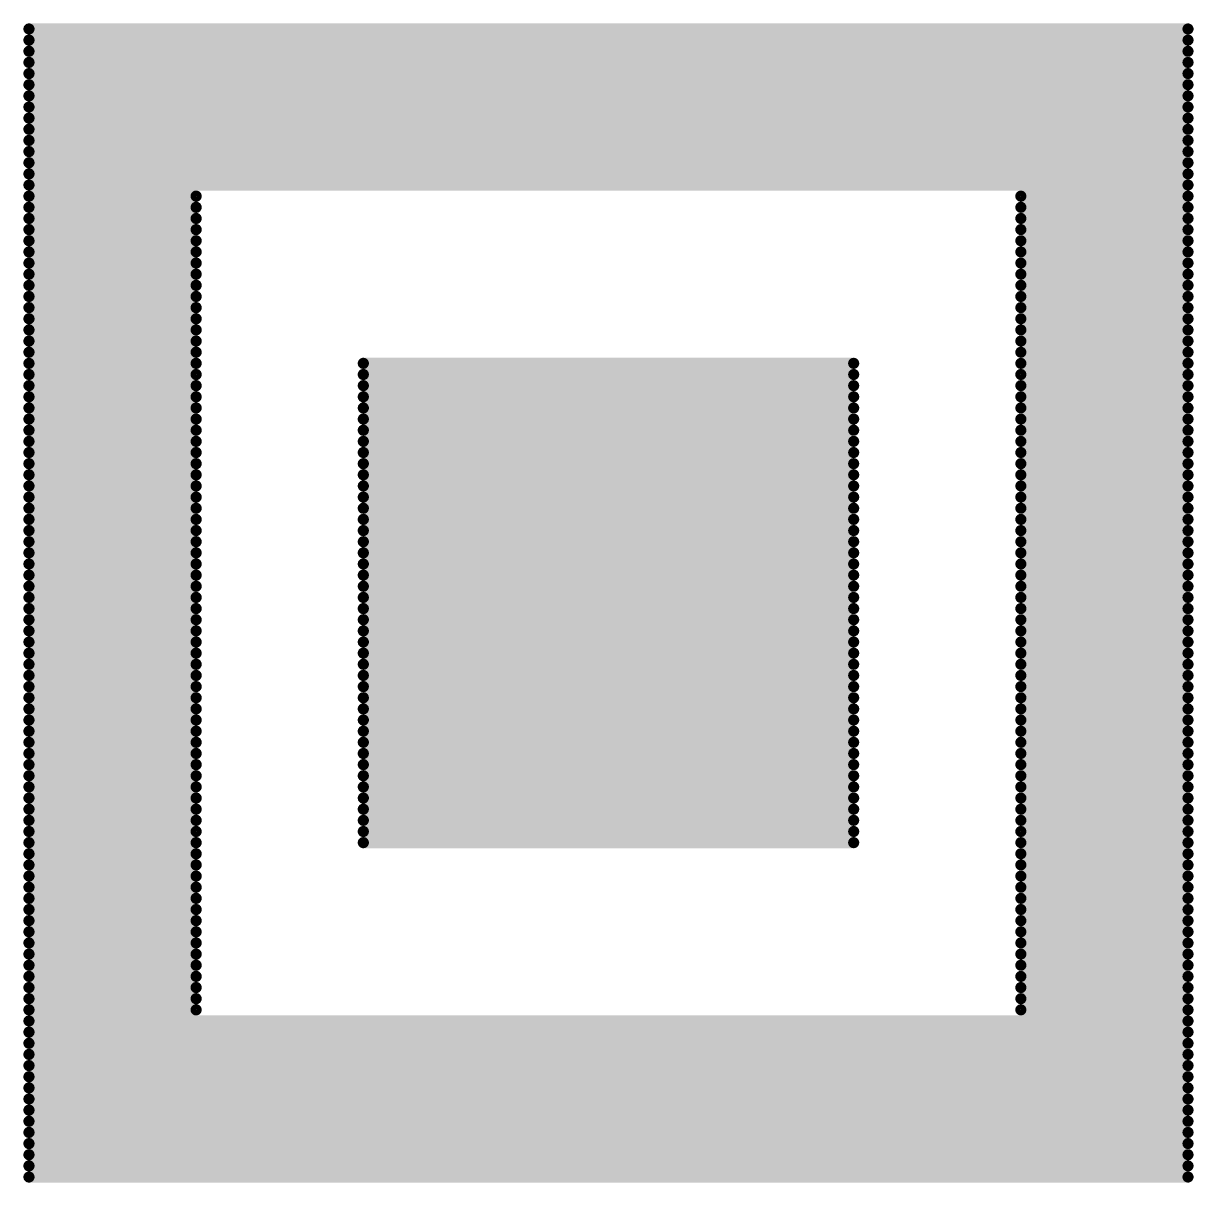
# Model space of a CAD drawing. Header units: millimetres. Extents: x 56 to 179, y 42 to 122.
# Drawn here: x 69.355 to 72.022, y 61.227 to 63.868 of the extents above; entities that cross this region are included whole.
import ezdxf

# ---------------------------------------------------------------- set-up
doc = ezdxf.new("R2010")
doc.units = ezdxf.units.MM
doc.layers.add('TopOverlay', color=2, linetype='Continuous')

msp = doc.modelspace()

# ---------------------------------------------------------------- linework, layer by layer
at = {"layer": 'TopOverlay', "const_width": 0.0254}
for points in [[(69.3674, 63.8556), (72.009, 63.8556)], [(69.3674, 63.8302), (72.009, 63.8302)], [(69.3674, 63.8048), (72.009, 63.8048)], [(69.3674, 63.7794), (72.009, 63.7794)], [(69.3674, 63.754), (72.009, 63.754)], [(69.3674, 63.7286), (72.009, 63.7286)], [(69.3674, 63.7032), (72.009, 63.7032)], [(69.3674, 63.6778), (72.009, 63.6778)], [(69.3674, 63.6524), (72.009, 63.6524)], [(69.3674, 63.627), (72.009, 63.627)], [(69.3674, 63.6016), (72.009, 63.6016)], [(69.3674, 63.5762), (72.009, 63.5762)], [(69.3674, 63.5508), (72.009, 63.5508)], [(69.3674, 63.5254), (72.009, 63.5254)], [(69.3674, 63.5), (72.009, 63.5)], [(69.3674, 63.4746), (69.7484, 63.4746)], [(71.628, 63.4746), (72.009, 63.4746)], [(69.3674, 63.4492), (69.7484, 63.4492)], [(71.628, 63.4492), (72.009, 63.4492)], [(69.3674, 63.4238), (69.7484, 63.4238)], [(71.628, 63.4238), (72.009, 63.4238)], [(69.3674, 63.3984), (69.7484, 63.3984)], [(71.628, 63.3984), (72.009, 63.3984)], [(69.3674, 63.373), (69.7484, 63.373)], [(71.628, 63.373), (72.009, 63.373)], [(69.3674, 63.3476), (69.7484, 63.3476)], [(71.628, 63.3476), (72.009, 63.3476)], [(69.3674, 63.3222), (69.7484, 63.3222)], [(71.628, 63.3222), (72.009, 63.3222)], [(69.3674, 63.2968), (69.7484, 63.2968)], [(71.628, 63.2968), (72.009, 63.2968)], [(69.3674, 63.2714), (69.7484, 63.2714)], [(71.628, 63.2714), (72.009, 63.2714)], [(69.3674, 63.246), (69.7484, 63.246)], [(71.628, 63.246), (72.009, 63.246)], [(69.3674, 63.2206), (69.7484, 63.2206)], [(71.628, 63.2206), (72.009, 63.2206)], [(69.3674, 63.1952), (69.7484, 63.1952)], [(69.3674, 63.1698), (69.7484, 63.1698)], [(71.628, 63.1952), (72.009, 63.1952)], [(71.628, 63.1698), (72.009, 63.1698)], [(69.3674, 63.1444), (69.7484, 63.1444)], [(71.628, 63.1444), (72.009, 63.1444)], [(69.3674, 63.119), (69.7484, 63.119)], [(71.628, 63.119), (72.009, 63.119)], [(69.3674, 63.0936), (69.7484, 63.0936)], [(70.1294, 63.0936), (71.247, 63.0936)], [(71.628, 63.0936), (72.009, 63.0936)], [(69.3674, 63.0682), (69.7484, 63.0682)], [(70.1294, 63.0682), (71.247, 63.0682)], [(71.628, 63.0682), (72.009, 63.0682)], [(69.3674, 63.0428), (69.7484, 63.0428)], [(70.1294, 63.0428), (71.247, 63.0428)], [(71.628, 63.0428), (72.009, 63.0428)], [(69.3674, 63.0174), (69.7484, 63.0174)], [(70.1294, 63.0174), (71.247, 63.0174)], [(71.628, 63.0174), (72.009, 63.0174)], [(69.3674, 62.992), (69.7484, 62.992)], [(70.1294, 62.992), (71.247, 62.992)], [(71.628, 62.992), (72.009, 62.992)], [(69.3674, 62.9666), (69.7484, 62.9666)], [(70.1294, 62.9666), (71.247, 62.9666)], [(71.628, 62.9666), (72.009, 62.9666)], [(69.3674, 62.9412), (69.7484, 62.9412)], [(70.1294, 62.9412), (71.247, 62.9412)], [(71.628, 62.9412), (72.009, 62.9412)], [(69.3674, 62.9158), (69.7484, 62.9158)], [(70.1294, 62.9158), (71.247, 62.9158)], [(71.628, 62.9158), (72.009, 62.9158)], [(69.3674, 62.8904), (69.7484, 62.8904)], [(70.1294, 62.8904), (71.247, 62.8904)], [(71.628, 62.8904), (72.009, 62.8904)], [(69.3674, 62.865), (69.7484, 62.865)], [(70.1294, 62.865), (71.247, 62.865)], [(71.628, 62.865), (72.009, 62.865)], [(69.3674, 62.8396), (69.7484, 62.8396)], [(70.1294, 62.8396), (71.247, 62.8396)], [(71.628, 62.8396), (72.009, 62.8396)], [(69.3674, 62.8142), (69.7484, 62.8142)], [(70.1294, 62.8142), (71.247, 62.8142)], [(71.628, 62.8142), (72.009, 62.8142)], [(69.3674, 62.7888), (69.7484, 62.7888)], [(70.1294, 62.7888), (71.247, 62.7888)], [(71.628, 62.7888), (72.009, 62.7888)], [(69.3674, 62.7634), (69.7484, 62.7634)], [(70.1294, 62.7634), (71.247, 62.7634)], [(71.628, 62.7634), (72.009, 62.7634)], [(69.3674, 62.738), (69.7484, 62.738)], [(70.1294, 62.738), (71.247, 62.738)], [(71.628, 62.738), (72.009, 62.738)], [(69.3674, 62.7126), (69.7484, 62.7126)], [(70.1294, 62.7126), (71.247, 62.7126)], [(71.628, 62.7126), (72.009, 62.7126)], [(69.3674, 62.6872), (69.7484, 62.6872)], [(70.1294, 62.6872), (71.247, 62.6872)], [(71.628, 62.6872), (72.009, 62.6872)], [(69.3674, 62.6618), (69.7484, 62.6618)], [(69.3674, 62.6364), (69.7484, 62.6364)], [(70.1294, 62.6618), (71.247, 62.6618)], [(70.1294, 62.6364), (71.247, 62.6364)], [(71.628, 62.6618), (72.009, 62.6618)], [(71.628, 62.6364), (72.009, 62.6364)], [(69.3674, 62.611), (69.7484, 62.611)], [(70.1294, 62.611), (71.247, 62.611)], [(71.628, 62.611), (72.009, 62.611)], [(69.3674, 62.5856), (69.7484, 62.5856)], [(70.1294, 62.5856), (71.247, 62.5856)], [(71.628, 62.5856), (72.009, 62.5856)], [(69.3674, 62.5602), (69.7484, 62.5602)], [(70.1294, 62.5602), (71.247, 62.5602)], [(71.628, 62.5602), (72.009, 62.5602)], [(69.3674, 62.5348), (69.7484, 62.5348)], [(70.1294, 62.5348), (71.247, 62.5348)], [(71.628, 62.5348), (72.009, 62.5348)], [(69.3674, 62.5094), (69.7484, 62.5094)], [(70.1294, 62.5094), (71.247, 62.5094)], [(71.628, 62.5094), (72.009, 62.5094)], [(69.3674, 62.484), (69.7484, 62.484)], [(70.1294, 62.484), (71.247, 62.484)], [(71.628, 62.484), (72.009, 62.484)], [(69.3674, 62.4586), (69.7484, 62.4586)], [(70.1294, 62.4586), (71.247, 62.4586)], [(71.628, 62.4586), (72.009, 62.4586)], [(69.3674, 62.4332), (69.7484, 62.4332)], [(70.1294, 62.4332), (71.247, 62.4332)], [(71.628, 62.4332), (72.009, 62.4332)], [(69.3674, 62.4078), (69.7484, 62.4078)], [(70.1294, 62.4078), (71.247, 62.4078)], [(71.628, 62.4078), (72.009, 62.4078)], [(69.3674, 62.3824), (69.7484, 62.3824)], [(70.1294, 62.3824), (71.247, 62.3824)], [(71.628, 62.3824), (72.009, 62.3824)], [(69.3674, 62.357), (69.7484, 62.357)], [(70.1294, 62.357), (71.247, 62.357)], [(71.628, 62.357), (72.009, 62.357)], [(69.3674, 62.3316), (69.7484, 62.3316)], [(70.1294, 62.3316), (71.247, 62.3316)], [(71.628, 62.3316), (72.009, 62.3316)], [(69.3674, 62.3062), (69.7484, 62.3062)], [(70.1294, 62.3062), (71.247, 62.3062)], [(71.628, 62.3062), (72.009, 62.3062)], [(69.3674, 62.2808), (69.7484, 62.2808)], [(70.1294, 62.2808), (71.247, 62.2808)], [(71.628, 62.2808), (72.009, 62.2808)], [(69.3674, 62.2554), (69.7484, 62.2554)], [(70.1294, 62.2554), (71.247, 62.2554)], [(71.628, 62.2554), (72.009, 62.2554)], [(69.3674, 62.23), (69.7484, 62.23)], [(70.1294, 62.23), (71.247, 62.23)], [(71.628, 62.23), (72.009, 62.23)], [(69.3674, 62.2046), (69.7484, 62.2046)], [(70.1294, 62.2046), (71.247, 62.2046)], [(71.628, 62.2046), (72.009, 62.2046)], [(69.3674, 62.1792), (69.7484, 62.1792)], [(70.1294, 62.1792), (71.247, 62.1792)], [(71.628, 62.1792), (72.009, 62.1792)], [(69.3674, 62.1538), (69.7484, 62.1538)], [(70.1294, 62.1538), (71.247, 62.1538)], [(71.628, 62.1538), (72.009, 62.1538)], [(69.3674, 62.1284), (69.7484, 62.1284)], [(69.3674, 62.103), (69.7484, 62.103)], [(70.1294, 62.1284), (71.247, 62.1284)], [(70.1294, 62.103), (71.247, 62.103)], [(71.628, 62.1284), (72.009, 62.1284)], [(71.628, 62.103), (72.009, 62.103)], [(69.3674, 62.0776), (69.7484, 62.0776)], [(70.1294, 62.0776), (71.247, 62.0776)], [(71.628, 62.0776), (72.009, 62.0776)], [(69.3674, 62.0522), (69.7484, 62.0522)], [(70.1294, 62.0522), (71.247, 62.0522)], [(71.628, 62.0522), (72.009, 62.0522)], [(69.3674, 62.0268), (69.7484, 62.0268)], [(70.1294, 62.0268), (71.247, 62.0268)], [(71.628, 62.0268), (72.009, 62.0268)], [(69.3674, 62.0014), (69.7484, 62.0014)], [(70.1294, 62.0014), (71.247, 62.0014)], [(71.628, 62.0014), (72.009, 62.0014)], [(69.3674, 61.976), (69.7484, 61.976)], [(71.628, 61.976), (72.009, 61.976)], [(69.3674, 61.9506), (69.7484, 61.9506)], [(71.628, 61.9506), (72.009, 61.9506)], [(69.3674, 61.9252), (69.7484, 61.9252)], [(71.628, 61.9252), (72.009, 61.9252)], [(69.3674, 61.8998), (69.7484, 61.8998)], [(71.628, 61.8998), (72.009, 61.8998)], [(69.3674, 61.8744), (69.7484, 61.8744)], [(71.628, 61.8744), (72.009, 61.8744)], [(69.3674, 61.849), (69.7484, 61.849)], [(71.628, 61.849), (72.009, 61.849)], [(69.3674, 61.8236), (69.7484, 61.8236)], [(71.628, 61.8236), (72.009, 61.8236)], [(69.3674, 61.7982), (69.7484, 61.7982)], [(71.628, 61.7982), (72.009, 61.7982)], [(69.3674, 61.7728), (69.7484, 61.7728)], [(71.628, 61.7728), (72.009, 61.7728)], [(69.3674, 61.7474), (69.7484, 61.7474)], [(71.628, 61.7474), (72.009, 61.7474)], [(69.3674, 61.722), (69.7484, 61.722)], [(71.628, 61.722), (72.009, 61.722)], [(69.3674, 61.6966), (69.7484, 61.6966)], [(71.628, 61.6966), (72.009, 61.6966)], [(69.3674, 61.6712), (69.7484, 61.6712)], [(71.628, 61.6712), (72.009, 61.6712)], [(69.3674, 61.6458), (69.7484, 61.6458)], [(71.628, 61.6458), (72.009, 61.6458)], [(69.3674, 61.6204), (69.7484, 61.6204)], [(71.628, 61.6204), (72.009, 61.6204)], [(69.3674, 61.595), (72.009, 61.595)], [(69.3674, 61.5696), (72.009, 61.5696)], [(69.3674, 61.5442), (72.009, 61.5442)], [(69.3674, 61.5188), (72.009, 61.5188)], [(69.3674, 61.4934), (72.009, 61.4934)], [(69.3674, 61.468), (72.009, 61.468)], [(69.3674, 61.4426), (72.009, 61.4426)], [(69.3674, 61.4172), (72.009, 61.4172)], [(69.3674, 61.3918), (72.009, 61.3918)], [(69.3674, 61.3664), (72.009, 61.3664)], [(69.3674, 61.341), (72.009, 61.341)], [(69.3674, 61.3156), (72.009, 61.3156)], [(69.3674, 61.2902), (72.009, 61.2902)], [(69.3674, 61.2648), (72.009, 61.2648)], [(69.3674, 61.2394), (72.009, 61.2394)]]:
    msp.add_lwpolyline(points, dxfattribs=at)
at = {"layer": 'TopOverlay', "const_width": 0.0127}
for points in [[(69.361, 63.8556, 1), (69.3738, 63.8556, 1)], [(72.0027, 63.8556, 1), (72.0153, 63.8556, 1)], [(69.361, 63.8302, 1), (69.3738, 63.8302, 1)], [(72.0027, 63.8302, 1), (72.0153, 63.8302, 1)], [(69.361, 63.8048, 1), (69.3738, 63.8048, 1)], [(72.0027, 63.8048, 1), (72.0153, 63.8048, 1)], [(69.361, 63.7794, 1), (69.3738, 63.7794, 1)], [(72.0027, 63.7794, 1), (72.0153, 63.7794, 1)], [(69.361, 63.754, 1), (69.3738, 63.754, 1)], [(72.0027, 63.754, 1), (72.0153, 63.754, 1)], [(69.361, 63.7286, 1), (69.3738, 63.7286, 1)], [(69.361, 63.7032, 1), (69.3738, 63.7032, 1)], [(72.0027, 63.7286, 1), (72.0153, 63.7286, 1)], [(72.0027, 63.7032, 1), (72.0153, 63.7032, 1)], [(69.361, 63.6778, 1), (69.3738, 63.6778, 1)], [(72.0027, 63.6778, 1), (72.0153, 63.6778, 1)], [(69.361, 63.6524, 1), (69.3738, 63.6524, 1)], [(72.0027, 63.6524, 1), (72.0153, 63.6524, 1)], [(69.361, 63.627, 1), (69.3738, 63.627, 1)], [(72.0027, 63.627, 1), (72.0153, 63.627, 1)], [(69.361, 63.6016, 1), (69.3738, 63.6016, 1)], [(72.0027, 63.6016, 1), (72.0153, 63.6016, 1)], [(69.361, 63.5762, 1), (69.3738, 63.5762, 1)], [(72.0027, 63.5762, 1), (72.0153, 63.5762, 1)], [(69.361, 63.5508, 1), (69.3738, 63.5508, 1)], [(72.0027, 63.5508, 1), (72.0153, 63.5508, 1)], [(69.361, 63.5254, 1), (69.3738, 63.5254, 1)], [(72.0027, 63.5254, 1), (72.0153, 63.5254, 1)], [(69.361, 63.5, 1), (69.3738, 63.5, 1)], [(72.0027, 63.5, 1), (72.0153, 63.5, 1)], [(69.361, 63.4746, 1), (69.3738, 63.4746, 1)], [(69.742, 63.4746, 1), (69.7548, 63.4746, 1)], [(71.6217, 63.4746, 1), (71.6343, 63.4746, 1)], [(72.0027, 63.4746, 1), (72.0153, 63.4746, 1)], [(69.361, 63.4492, 1), (69.3738, 63.4492, 1)], [(69.742, 63.4492, 1), (69.7548, 63.4492, 1)], [(71.6217, 63.4492, 1), (71.6343, 63.4492, 1)], [(72.0027, 63.4492, 1), (72.0153, 63.4492, 1)], [(69.361, 63.4238, 1), (69.3738, 63.4238, 1)], [(69.742, 63.4238, 1), (69.7548, 63.4238, 1)], [(71.6217, 63.4238, 1), (71.6343, 63.4238, 1)], [(72.0027, 63.4238, 1), (72.0153, 63.4238, 1)], [(69.361, 63.3984, 1), (69.3738, 63.3984, 1)], [(69.742, 63.3984, 1), (69.7548, 63.3984, 1)], [(71.6217, 63.3984, 1), (71.6343, 63.3984, 1)], [(72.0027, 63.3984, 1), (72.0153, 63.3984, 1)], [(69.361, 63.373, 1), (69.3738, 63.373, 1)], [(69.742, 63.373, 1), (69.7548, 63.373, 1)], [(71.6217, 63.373, 1), (71.6343, 63.373, 1)], [(72.0027, 63.373, 1), (72.0153, 63.373, 1)], [(69.361, 63.3476, 1), (69.3738, 63.3476, 1)], [(69.742, 63.3476, 1), (69.7548, 63.3476, 1)], [(71.6217, 63.3476, 1), (71.6343, 63.3476, 1)], [(72.0027, 63.3476, 1), (72.0153, 63.3476, 1)], [(69.361, 63.3222, 1), (69.3738, 63.3222, 1)], [(69.742, 63.3222, 1), (69.7548, 63.3222, 1)], [(71.6217, 63.3222, 1), (71.6343, 63.3222, 1)], [(72.0027, 63.3222, 1), (72.0153, 63.3222, 1)], [(69.361, 63.2968, 1), (69.3738, 63.2968, 1)], [(69.742, 63.2968, 1), (69.7548, 63.2968, 1)], [(71.6217, 63.2968, 1), (71.6343, 63.2968, 1)], [(72.0027, 63.2968, 1), (72.0153, 63.2968, 1)], [(69.361, 63.2714, 1), (69.3738, 63.2714, 1)], [(69.742, 63.2714, 1), (69.7548, 63.2714, 1)], [(71.6217, 63.2714, 1), (71.6343, 63.2714, 1)], [(72.0027, 63.2714, 1), (72.0153, 63.2714, 1)], [(69.361, 63.246, 1), (69.3738, 63.246, 1)], [(69.742, 63.246, 1), (69.7548, 63.246, 1)], [(71.6217, 63.246, 1), (71.6343, 63.246, 1)], [(72.0027, 63.246, 1), (72.0153, 63.246, 1)], [(69.361, 63.2206, 1), (69.3738, 63.2206, 1)], [(69.742, 63.2206, 1), (69.7548, 63.2206, 1)], [(71.6217, 63.2206, 1), (71.6343, 63.2206, 1)], [(72.0027, 63.2206, 1), (72.0153, 63.2206, 1)], [(69.361, 63.1952, 1), (69.3738, 63.1952, 1)], [(69.361, 63.1698, 1), (69.3738, 63.1698, 1)], [(69.742, 63.1952, 1), (69.7548, 63.1952, 1)], [(69.742, 63.1698, 1), (69.7548, 63.1698, 1)], [(71.6217, 63.1952, 1), (71.6343, 63.1952, 1)], [(71.6217, 63.1698, 1), (71.6343, 63.1698, 1)], [(72.0027, 63.1952, 1), (72.0153, 63.1952, 1)], [(72.0027, 63.1698, 1), (72.0153, 63.1698, 1)], [(69.361, 63.1444, 1), (69.3738, 63.1444, 1)], [(69.742, 63.1444, 1), (69.7548, 63.1444, 1)], [(71.6217, 63.1444, 1), (71.6343, 63.1444, 1)], [(72.0027, 63.1444, 1), (72.0153, 63.1444, 1)], [(69.361, 63.119, 1), (69.3738, 63.119, 1)], [(69.742, 63.119, 1), (69.7548, 63.119, 1)], [(71.6217, 63.119, 1), (71.6343, 63.119, 1)], [(72.0027, 63.119, 1), (72.0153, 63.119, 1)], [(69.361, 63.0936, 1), (69.3738, 63.0936, 1)], [(69.742, 63.0936, 1), (69.7548, 63.0936, 1)], [(70.123, 63.0936, 1), (70.1358, 63.0936, 1)], [(71.2407, 63.0936, 1), (71.2533, 63.0936, 1)], [(71.6217, 63.0936, 1), (71.6343, 63.0936, 1)], [(72.0027, 63.0936, 1), (72.0153, 63.0936, 1)], [(69.361, 63.0682, 1), (69.3738, 63.0682, 1)], [(69.742, 63.0682, 1), (69.7548, 63.0682, 1)], [(70.123, 63.0682, 1), (70.1358, 63.0682, 1)], [(71.2407, 63.0682, 1), (71.2533, 63.0682, 1)], [(71.6217, 63.0682, 1), (71.6343, 63.0682, 1)], [(72.0027, 63.0682, 1), (72.0153, 63.0682, 1)], [(69.361, 63.0428, 1), (69.3738, 63.0428, 1)], [(69.742, 63.0428, 1), (69.7548, 63.0428, 1)], [(70.123, 63.0428, 1), (70.1358, 63.0428, 1)], [(71.2407, 63.0428, 1), (71.2533, 63.0428, 1)], [(71.6217, 63.0428, 1), (71.6343, 63.0428, 1)], [(72.0027, 63.0428, 1), (72.0153, 63.0428, 1)], [(69.361, 63.0174, 1), (69.3738, 63.0174, 1)], [(69.742, 63.0174, 1), (69.7548, 63.0174, 1)], [(70.123, 63.0174, 1), (70.1358, 63.0174, 1)], [(71.2407, 63.0174, 1), (71.2533, 63.0174, 1)], [(71.6217, 63.0174, 1), (71.6343, 63.0174, 1)], [(72.0027, 63.0174, 1), (72.0153, 63.0174, 1)], [(69.361, 62.992, 1), (69.3738, 62.992, 1)], [(69.742, 62.992, 1), (69.7548, 62.992, 1)], [(70.123, 62.992, 1), (70.1358, 62.992, 1)], [(71.2407, 62.992, 1), (71.2533, 62.992, 1)], [(71.6217, 62.992, 1), (71.6343, 62.992, 1)], [(72.0027, 62.992, 1), (72.0153, 62.992, 1)], [(69.361, 62.9666, 1), (69.3738, 62.9666, 1)], [(69.742, 62.9666, 1), (69.7548, 62.9666, 1)], [(70.123, 62.9666, 1), (70.1358, 62.9666, 1)], [(71.2407, 62.9666, 1), (71.2533, 62.9666, 1)], [(71.6217, 62.9666, 1), (71.6343, 62.9666, 1)], [(72.0027, 62.9666, 1), (72.0153, 62.9666, 1)], [(69.361, 62.9412, 1), (69.3738, 62.9412, 1)], [(69.742, 62.9412, 1), (69.7548, 62.9412, 1)], [(70.123, 62.9412, 1), (70.1358, 62.9412, 1)], [(71.2407, 62.9412, 1), (71.2533, 62.9412, 1)], [(71.6217, 62.9412, 1), (71.6343, 62.9412, 1)], [(72.0027, 62.9412, 1), (72.0153, 62.9412, 1)], [(69.361, 62.9158, 1), (69.3738, 62.9158, 1)], [(69.742, 62.9158, 1), (69.7548, 62.9158, 1)], [(70.123, 62.9158, 1), (70.1358, 62.9158, 1)], [(71.2407, 62.9158, 1), (71.2533, 62.9158, 1)], [(71.6217, 62.9158, 1), (71.6343, 62.9158, 1)], [(72.0027, 62.9158, 1), (72.0153, 62.9158, 1)], [(69.361, 62.8904, 1), (69.3738, 62.8904, 1)], [(69.742, 62.8904, 1), (69.7548, 62.8904, 1)], [(70.123, 62.8904, 1), (70.1358, 62.8904, 1)], [(71.2407, 62.8904, 1), (71.2533, 62.8904, 1)], [(71.6217, 62.8904, 1), (71.6343, 62.8904, 1)], [(72.0027, 62.8904, 1), (72.0153, 62.8904, 1)], [(69.361, 62.865, 1), (69.3738, 62.865, 1)], [(69.742, 62.865, 1), (69.7548, 62.865, 1)], [(70.123, 62.865, 1), (70.1358, 62.865, 1)], [(71.2407, 62.865, 1), (71.2533, 62.865, 1)], [(71.6217, 62.865, 1), (71.6343, 62.865, 1)], [(72.0027, 62.865, 1), (72.0153, 62.865, 1)], [(69.361, 62.8396, 1), (69.3738, 62.8396, 1)], [(69.742, 62.8396, 1), (69.7548, 62.8396, 1)], [(70.123, 62.8396, 1), (70.1358, 62.8396, 1)], [(71.2407, 62.8396, 1), (71.2533, 62.8396, 1)], [(71.6217, 62.8396, 1), (71.6343, 62.8396, 1)], [(72.0027, 62.8396, 1), (72.0153, 62.8396, 1)], [(69.361, 62.8142, 1), (69.3738, 62.8142, 1)], [(69.742, 62.8142, 1), (69.7548, 62.8142, 1)], [(70.123, 62.8142, 1), (70.1358, 62.8142, 1)], [(71.2407, 62.8142, 1), (71.2533, 62.8142, 1)], [(71.6217, 62.8142, 1), (71.6343, 62.8142, 1)], [(72.0027, 62.8142, 1), (72.0153, 62.8142, 1)], [(69.361, 62.7888, 1), (69.3738, 62.7888, 1)], [(69.742, 62.7888, 1), (69.7548, 62.7888, 1)], [(70.123, 62.7888, 1), (70.1358, 62.7888, 1)], [(71.2407, 62.7888, 1), (71.2533, 62.7888, 1)], [(71.6217, 62.7888, 1), (71.6343, 62.7888, 1)], [(72.0027, 62.7888, 1), (72.0153, 62.7888, 1)], [(69.361, 62.7634, 1), (69.3738, 62.7634, 1)], [(69.742, 62.7634, 1), (69.7548, 62.7634, 1)], [(70.123, 62.7634, 1), (70.1358, 62.7634, 1)], [(71.2407, 62.7634, 1), (71.2533, 62.7634, 1)], [(71.6217, 62.7634, 1), (71.6343, 62.7634, 1)], [(72.0027, 62.7634, 1), (72.0153, 62.7634, 1)], [(69.361, 62.738, 1), (69.3738, 62.738, 1)], [(69.742, 62.738, 1), (69.7548, 62.738, 1)], [(70.123, 62.738, 1), (70.1358, 62.738, 1)], [(71.2407, 62.738, 1), (71.2533, 62.738, 1)], [(71.6217, 62.738, 1), (71.6343, 62.738, 1)], [(72.0027, 62.738, 1), (72.0153, 62.738, 1)], [(69.361, 62.7126, 1), (69.3738, 62.7126, 1)], [(69.742, 62.7126, 1), (69.7548, 62.7126, 1)], [(70.123, 62.7126, 1), (70.1358, 62.7126, 1)], [(71.2407, 62.7126, 1), (71.2533, 62.7126, 1)], [(71.6217, 62.7126, 1), (71.6343, 62.7126, 1)], [(72.0027, 62.7126, 1), (72.0153, 62.7126, 1)], [(69.361, 62.6872, 1), (69.3738, 62.6872, 1)], [(69.742, 62.6872, 1), (69.7548, 62.6872, 1)], [(70.123, 62.6872, 1), (70.1358, 62.6872, 1)], [(71.2407, 62.6872, 1), (71.2533, 62.6872, 1)], [(71.6217, 62.6872, 1), (71.6343, 62.6872, 1)], [(72.0027, 62.6872, 1), (72.0153, 62.6872, 1)], [(69.361, 62.6618, 1), (69.3738, 62.6618, 1)], [(69.361, 62.6364, 1), (69.3738, 62.6364, 1)], [(69.742, 62.6618, 1), (69.7548, 62.6618, 1)], [(69.742, 62.6364, 1), (69.7548, 62.6364, 1)], [(70.123, 62.6618, 1), (70.1358, 62.6618, 1)], [(70.123, 62.6364, 1), (70.1358, 62.6364, 1)], [(71.2407, 62.6618, 1), (71.2533, 62.6618, 1)], [(71.2407, 62.6364, 1), (71.2533, 62.6364, 1)], [(71.6217, 62.6618, 1), (71.6343, 62.6618, 1)], [(71.6217, 62.6364, 1), (71.6343, 62.6364, 1)], [(72.0027, 62.6618, 1), (72.0153, 62.6618, 1)], [(72.0027, 62.6364, 1), (72.0153, 62.6364, 1)], [(69.361, 62.611, 1), (69.3738, 62.611, 1)], [(69.742, 62.611, 1), (69.7548, 62.611, 1)], [(70.123, 62.611, 1), (70.1358, 62.611, 1)], [(71.2407, 62.611, 1), (71.2533, 62.611, 1)], [(71.6217, 62.611, 1), (71.6343, 62.611, 1)], [(72.0027, 62.611, 1), (72.0153, 62.611, 1)], [(69.361, 62.5856, 1), (69.3738, 62.5856, 1)], [(69.742, 62.5856, 1), (69.7548, 62.5856, 1)], [(70.123, 62.5856, 1), (70.1358, 62.5856, 1)], [(71.2407, 62.5856, 1), (71.2533, 62.5856, 1)], [(71.6217, 62.5856, 1), (71.6343, 62.5856, 1)], [(72.0027, 62.5856, 1), (72.0153, 62.5856, 1)], [(69.361, 62.5602, 1), (69.3738, 62.5602, 1)], [(69.742, 62.5602, 1), (69.7548, 62.5602, 1)], [(70.123, 62.5602, 1), (70.1358, 62.5602, 1)], [(71.2407, 62.5602, 1), (71.2533, 62.5602, 1)], [(71.6217, 62.5602, 1), (71.6343, 62.5602, 1)], [(72.0027, 62.5602, 1), (72.0153, 62.5602, 1)], [(69.361, 62.5348, 1), (69.3738, 62.5348, 1)], [(69.742, 62.5348, 1), (69.7548, 62.5348, 1)], [(70.123, 62.5348, 1), (70.1358, 62.5348, 1)], [(71.2407, 62.5348, 1), (71.2533, 62.5348, 1)], [(71.6217, 62.5348, 1), (71.6343, 62.5348, 1)], [(72.0027, 62.5348, 1), (72.0153, 62.5348, 1)], [(69.361, 62.5094, 1), (69.3738, 62.5094, 1)], [(69.742, 62.5094, 1), (69.7548, 62.5094, 1)], [(70.123, 62.5094, 1), (70.1358, 62.5094, 1)], [(71.2407, 62.5094, 1), (71.2533, 62.5094, 1)], [(71.6217, 62.5094, 1), (71.6343, 62.5094, 1)], [(72.0027, 62.5094, 1), (72.0153, 62.5094, 1)], [(69.361, 62.484, 1), (69.3738, 62.484, 1)], [(69.742, 62.484, 1), (69.7548, 62.484, 1)], [(70.123, 62.484, 1), (70.1358, 62.484, 1)], [(71.2407, 62.484, 1), (71.2533, 62.484, 1)], [(71.6217, 62.484, 1), (71.6343, 62.484, 1)], [(72.0027, 62.484, 1), (72.0153, 62.484, 1)], [(69.361, 62.4586, 1), (69.3738, 62.4586, 1)], [(69.742, 62.4586, 1), (69.7548, 62.4586, 1)], [(70.123, 62.4586, 1), (70.1358, 62.4586, 1)], [(71.2407, 62.4586, 1), (71.2533, 62.4586, 1)], [(71.6217, 62.4586, 1), (71.6343, 62.4586, 1)], [(72.0027, 62.4586, 1), (72.0153, 62.4586, 1)], [(69.361, 62.4332, 1), (69.3738, 62.4332, 1)], [(69.742, 62.4332, 1), (69.7548, 62.4332, 1)], [(70.123, 62.4332, 1), (70.1358, 62.4332, 1)], [(71.2407, 62.4332, 1), (71.2533, 62.4332, 1)], [(71.6217, 62.4332, 1), (71.6343, 62.4332, 1)], [(72.0027, 62.4332, 1), (72.0153, 62.4332, 1)], [(69.361, 62.4078, 1), (69.3738, 62.4078, 1)], [(69.742, 62.4078, 1), (69.7548, 62.4078, 1)], [(70.123, 62.4078, 1), (70.1358, 62.4078, 1)], [(71.2407, 62.4078, 1), (71.2533, 62.4078, 1)], [(71.6217, 62.4078, 1), (71.6343, 62.4078, 1)], [(72.0027, 62.4078, 1), (72.0153, 62.4078, 1)], [(69.361, 62.3824, 1), (69.3738, 62.3824, 1)], [(69.742, 62.3824, 1), (69.7548, 62.3824, 1)], [(70.123, 62.3824, 1), (70.1358, 62.3824, 1)], [(71.2407, 62.3824, 1), (71.2533, 62.3824, 1)], [(71.6217, 62.3824, 1), (71.6343, 62.3824, 1)], [(72.0027, 62.3824, 1), (72.0153, 62.3824, 1)], [(69.361, 62.357, 1), (69.3738, 62.357, 1)], [(69.742, 62.357, 1), (69.7548, 62.357, 1)], [(70.123, 62.357, 1), (70.1358, 62.357, 1)], [(71.2407, 62.357, 1), (71.2533, 62.357, 1)], [(71.6217, 62.357, 1), (71.6343, 62.357, 1)], [(72.0027, 62.357, 1), (72.0153, 62.357, 1)], [(69.361, 62.3316, 1), (69.3738, 62.3316, 1)], [(69.742, 62.3316, 1), (69.7548, 62.3316, 1)], [(70.123, 62.3316, 1), (70.1358, 62.3316, 1)], [(71.2407, 62.3316, 1), (71.2533, 62.3316, 1)], [(71.6217, 62.3316, 1), (71.6343, 62.3316, 1)], [(72.0027, 62.3316, 1), (72.0153, 62.3316, 1)], [(69.361, 62.3062, 1), (69.3738, 62.3062, 1)], [(69.742, 62.3062, 1), (69.7548, 62.3062, 1)], [(70.123, 62.3062, 1), (70.1358, 62.3062, 1)], [(71.2407, 62.3062, 1), (71.2533, 62.3062, 1)], [(71.6217, 62.3062, 1), (71.6343, 62.3062, 1)], [(72.0027, 62.3062, 1), (72.0153, 62.3062, 1)], [(69.361, 62.2808, 1), (69.3738, 62.2808, 1)], [(69.742, 62.2808, 1), (69.7548, 62.2808, 1)], [(70.123, 62.2808, 1), (70.1358, 62.2808, 1)], [(71.2407, 62.2808, 1), (71.2533, 62.2808, 1)], [(71.6217, 62.2808, 1), (71.6343, 62.2808, 1)], [(72.0027, 62.2808, 1), (72.0153, 62.2808, 1)], [(69.361, 62.2554, 1), (69.3738, 62.2554, 1)], [(69.742, 62.2554, 1), (69.7548, 62.2554, 1)], [(70.123, 62.2554, 1), (70.1358, 62.2554, 1)], [(71.2407, 62.2554, 1), (71.2533, 62.2554, 1)], [(71.6217, 62.2554, 1), (71.6343, 62.2554, 1)], [(72.0027, 62.2554, 1), (72.0153, 62.2554, 1)], [(69.361, 62.23, 1), (69.3738, 62.23, 1)], [(69.742, 62.23, 1), (69.7548, 62.23, 1)], [(70.123, 62.23, 1), (70.1358, 62.23, 1)], [(71.2407, 62.23, 1), (71.2533, 62.23, 1)], [(71.6217, 62.23, 1), (71.6343, 62.23, 1)], [(72.0027, 62.23, 1), (72.0153, 62.23, 1)], [(69.361, 62.2046, 1), (69.3738, 62.2046, 1)], [(69.742, 62.2046, 1), (69.7548, 62.2046, 1)], [(70.123, 62.2046, 1), (70.1358, 62.2046, 1)], [(71.2407, 62.2046, 1), (71.2533, 62.2046, 1)], [(71.6217, 62.2046, 1), (71.6343, 62.2046, 1)], [(72.0027, 62.2046, 1), (72.0153, 62.2046, 1)], [(69.361, 62.1792, 1), (69.3738, 62.1792, 1)], [(69.742, 62.1792, 1), (69.7548, 62.1792, 1)], [(70.123, 62.1792, 1), (70.1358, 62.1792, 1)], [(71.2407, 62.1792, 1), (71.2533, 62.1792, 1)], [(71.6217, 62.1792, 1), (71.6343, 62.1792, 1)], [(72.0027, 62.1792, 1), (72.0153, 62.1792, 1)], [(69.361, 62.1538, 1), (69.3738, 62.1538, 1)], [(69.742, 62.1538, 1), (69.7548, 62.1538, 1)], [(70.123, 62.1538, 1), (70.1358, 62.1538, 1)], [(71.2407, 62.1538, 1), (71.2533, 62.1538, 1)], [(71.6217, 62.1538, 1), (71.6343, 62.1538, 1)], [(72.0027, 62.1538, 1), (72.0153, 62.1538, 1)], [(69.361, 62.1284, 1), (69.3738, 62.1284, 1)], [(69.361, 62.103, 1), (69.3738, 62.103, 1)], [(69.742, 62.1284, 1), (69.7548, 62.1284, 1)], [(69.742, 62.103, 1), (69.7548, 62.103, 1)], [(70.123, 62.1284, 1), (70.1358, 62.1284, 1)], [(70.123, 62.103, 1), (70.1358, 62.103, 1)], [(71.2407, 62.1284, 1), (71.2533, 62.1284, 1)], [(71.2407, 62.103, 1), (71.2533, 62.103, 1)], [(71.6217, 62.1284, 1), (71.6343, 62.1284, 1)], [(71.6217, 62.103, 1), (71.6343, 62.103, 1)], [(72.0027, 62.1284, 1), (72.0153, 62.1284, 1)], [(72.0027, 62.103, 1), (72.0153, 62.103, 1)], [(69.361, 62.0776, 1), (69.3738, 62.0776, 1)], [(69.742, 62.0776, 1), (69.7548, 62.0776, 1)], [(70.123, 62.0776, 1), (70.1358, 62.0776, 1)], [(71.2407, 62.0776, 1), (71.2533, 62.0776, 1)], [(71.6217, 62.0776, 1), (71.6343, 62.0776, 1)], [(72.0027, 62.0776, 1), (72.0153, 62.0776, 1)], [(69.361, 62.0522, 1), (69.3738, 62.0522, 1)], [(69.742, 62.0522, 1), (69.7548, 62.0522, 1)], [(70.123, 62.0522, 1), (70.1358, 62.0522, 1)], [(71.2407, 62.0522, 1), (71.2533, 62.0522, 1)], [(71.6217, 62.0522, 1), (71.6343, 62.0522, 1)], [(72.0027, 62.0522, 1), (72.0153, 62.0522, 1)], [(69.361, 62.0268, 1), (69.3738, 62.0268, 1)], [(69.742, 62.0268, 1), (69.7548, 62.0268, 1)], [(70.123, 62.0268, 1), (70.1358, 62.0268, 1)], [(71.2407, 62.0268, 1), (71.2533, 62.0268, 1)], [(71.6217, 62.0268, 1), (71.6343, 62.0268, 1)], [(72.0027, 62.0268, 1), (72.0153, 62.0268, 1)], [(69.361, 62.0014, 1), (69.3738, 62.0014, 1)], [(69.742, 62.0014, 1), (69.7548, 62.0014, 1)], [(70.123, 62.0014, 1), (70.1358, 62.0014, 1)], [(71.2407, 62.0014, 1), (71.2533, 62.0014, 1)], [(71.6217, 62.0014, 1), (71.6343, 62.0014, 1)], [(72.0027, 62.0014, 1), (72.0153, 62.0014, 1)], [(69.361, 61.976, 1), (69.3738, 61.976, 1)], [(69.742, 61.976, 1), (69.7548, 61.976, 1)], [(71.6217, 61.976, 1), (71.6343, 61.976, 1)], [(72.0027, 61.976, 1), (72.0153, 61.976, 1)], [(69.361, 61.9506, 1), (69.3738, 61.9506, 1)], [(69.742, 61.9506, 1), (69.7548, 61.9506, 1)], [(71.6217, 61.9506, 1), (71.6343, 61.9506, 1)], [(72.0027, 61.9506, 1), (72.0153, 61.9506, 1)], [(69.361, 61.9252, 1), (69.3738, 61.9252, 1)], [(69.742, 61.9252, 1), (69.7548, 61.9252, 1)], [(71.6217, 61.9252, 1), (71.6343, 61.9252, 1)], [(72.0027, 61.9252, 1), (72.0153, 61.9252, 1)], [(69.361, 61.8998, 1), (69.3738, 61.8998, 1)], [(69.742, 61.8998, 1), (69.7548, 61.8998, 1)], [(71.6217, 61.8998, 1), (71.6343, 61.8998, 1)], [(72.0027, 61.8998, 1), (72.0153, 61.8998, 1)], [(69.361, 61.8744, 1), (69.3738, 61.8744, 1)], [(69.742, 61.8744, 1), (69.7548, 61.8744, 1)], [(71.6217, 61.8744, 1), (71.6343, 61.8744, 1)], [(72.0027, 61.8744, 1), (72.0153, 61.8744, 1)], [(69.361, 61.849, 1), (69.3738, 61.849, 1)], [(69.742, 61.849, 1), (69.7548, 61.849, 1)], [(71.6217, 61.849, 1), (71.6343, 61.849, 1)], [(72.0027, 61.849, 1), (72.0153, 61.849, 1)], [(69.361, 61.8236, 1), (69.3738, 61.8236, 1)], [(69.742, 61.8236, 1), (69.7548, 61.8236, 1)], [(71.6217, 61.8236, 1), (71.6343, 61.8236, 1)], [(72.0027, 61.8236, 1), (72.0153, 61.8236, 1)], [(69.361, 61.7982, 1), (69.3738, 61.7982, 1)], [(69.742, 61.7982, 1), (69.7548, 61.7982, 1)], [(71.6217, 61.7982, 1), (71.6343, 61.7982, 1)], [(72.0027, 61.7982, 1), (72.0153, 61.7982, 1)], [(69.361, 61.7728, 1), (69.3738, 61.7728, 1)], [(69.742, 61.7728, 1), (69.7548, 61.7728, 1)], [(71.6217, 61.7728, 1), (71.6343, 61.7728, 1)], [(72.0027, 61.7728, 1), (72.0153, 61.7728, 1)], [(69.361, 61.7474, 1), (69.3738, 61.7474, 1)], [(69.742, 61.7474, 1), (69.7548, 61.7474, 1)], [(71.6217, 61.7474, 1), (71.6343, 61.7474, 1)], [(72.0027, 61.7474, 1), (72.0153, 61.7474, 1)], [(69.361, 61.722, 1), (69.3738, 61.722, 1)], [(69.742, 61.722, 1), (69.7548, 61.722, 1)], [(71.6217, 61.722, 1), (71.6343, 61.722, 1)], [(72.0027, 61.722, 1), (72.0153, 61.722, 1)], [(69.361, 61.6966, 1), (69.3738, 61.6966, 1)], [(69.742, 61.6966, 1), (69.7548, 61.6966, 1)], [(71.6217, 61.6966, 1), (71.6343, 61.6966, 1)], [(72.0027, 61.6966, 1), (72.0153, 61.6966, 1)], [(69.361, 61.6712, 1), (69.3738, 61.6712, 1)], [(69.742, 61.6712, 1), (69.7548, 61.6712, 1)], [(71.6217, 61.6712, 1), (71.6343, 61.6712, 1)], [(72.0027, 61.6712, 1), (72.0153, 61.6712, 1)], [(69.361, 61.6458, 1), (69.3738, 61.6458, 1)], [(69.742, 61.6458, 1), (69.7548, 61.6458, 1)], [(71.6217, 61.6458, 1), (71.6343, 61.6458, 1)], [(72.0027, 61.6458, 1), (72.0153, 61.6458, 1)], [(69.361, 61.6204, 1), (69.3738, 61.6204, 1)], [(69.742, 61.6204, 1), (69.7548, 61.6204, 1)], [(71.6217, 61.6204, 1), (71.6343, 61.6204, 1)], [(72.0027, 61.6204, 1), (72.0153, 61.6204, 1)], [(69.361, 61.595, 1), (69.3738, 61.595, 1)], [(69.361, 61.5696, 1), (69.3738, 61.5696, 1)], [(72.0027, 61.595, 1), (72.0153, 61.595, 1)], [(72.0027, 61.5696, 1), (72.0153, 61.5696, 1)], [(69.361, 61.5442, 1), (69.3738, 61.5442, 1)], [(72.0027, 61.5442, 1), (72.0153, 61.5442, 1)], [(69.361, 61.5188, 1), (69.3738, 61.5188, 1)], [(72.0027, 61.5188, 1), (72.0153, 61.5188, 1)], [(69.361, 61.4934, 1), (69.3738, 61.4934, 1)], [(72.0027, 61.4934, 1), (72.0153, 61.4934, 1)], [(69.361, 61.468, 1), (69.3738, 61.468, 1)], [(72.0027, 61.468, 1), (72.0153, 61.468, 1)], [(69.361, 61.4426, 1), (69.3738, 61.4426, 1)], [(72.0027, 61.4426, 1), (72.0153, 61.4426, 1)], [(69.361, 61.4172, 1), (69.3738, 61.4172, 1)], [(72.0027, 61.4172, 1), (72.0153, 61.4172, 1)], [(69.361, 61.3918, 1), (69.3738, 61.3918, 1)], [(72.0027, 61.3918, 1), (72.0153, 61.3918, 1)], [(69.361, 61.3664, 1), (69.3738, 61.3664, 1)], [(72.0027, 61.3664, 1), (72.0153, 61.3664, 1)], [(69.361, 61.341, 1), (69.3738, 61.341, 1)], [(72.0027, 61.341, 1), (72.0153, 61.341, 1)], [(69.361, 61.3156, 1), (69.3738, 61.3156, 1)], [(72.0027, 61.3156, 1), (72.0153, 61.3156, 1)], [(69.361, 61.2902, 1), (69.3738, 61.2902, 1)], [(72.0027, 61.2902, 1), (72.0153, 61.2902, 1)], [(69.361, 61.2648, 1), (69.3738, 61.2648, 1)], [(72.0027, 61.2648, 1), (72.0153, 61.2648, 1)], [(69.361, 61.2394, 1), (69.3738, 61.2394, 1)], [(72.0027, 61.2394, 1), (72.0153, 61.2394, 1)]]:
    msp.add_lwpolyline(points, format="xyb", close=True, dxfattribs=at)

doc.saveas('drawing.dxf')
